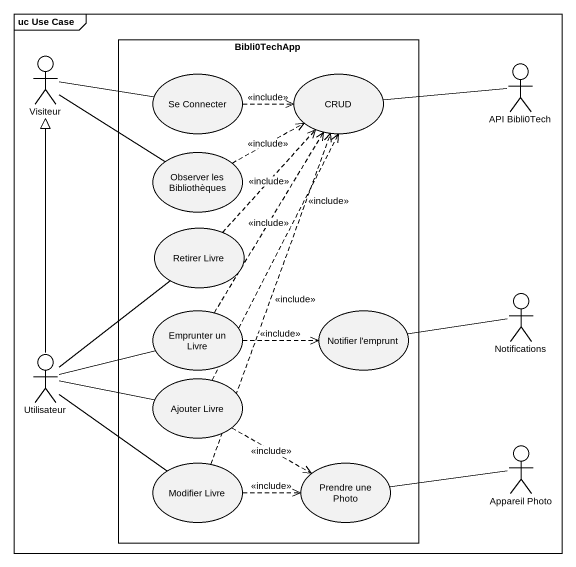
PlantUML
@startuml
mainframe uc Use Case
actor Visiteur
rectangle Bibli0TechApp {
  usecase "Se Connecter" as Se_Connecter
  usecase CRUD
  usecase "Observer les Bibliothèques" as Observer_les_Bibliothèques
  usecase "Retirer Livre" as Retirer_Livre
  usecase "Emprunter un Livre" as Emprunter_un_Livre
  usecase "Notifier l'emprunt" as Notifier_l_emprunt
  usecase "Ajouter Livre" as Ajouter_Livre
  usecase "Modifier Livre" as Modifier_Livre
  usecase "Prendre une Photo" as Prendre_une_Photo
}
actor "API Bibli0Tech" as API_Bibli0Tech
actor Notifications
actor Utilisateur
actor "Appareil Photo" as Appareil_Photo
Visiteur -right- Se_Connecter
Visiteur -right- Observer_les_Bibliothèques
API_Bibli0Tech -left- CRUD
Se_Connecter .right.> CRUD : <<include>>
Observer_les_Bibliothèques .right.> CRUD : <<include>>
Retirer_Livre .up.> CRUD : <<include>>
Emprunter_un_Livre .up.> CRUD : <<include>>
Emprunter_un_Livre .right.> Notifier_l_emprunt : <<include>>
Notifier_l_emprunt -right- Notifications
Utilisateur -up-|> Visiteur
Utilisateur -up- Retirer_Livre
Utilisateur -right- Emprunter_un_Livre
Utilisateur -right- Ajouter_Livre
Utilisateur -- Modifier_Livre
Ajouter_Livre .up.> CRUD : <<include>>
Ajouter_Livre .right.> Prendre_une_Photo : <<include>>
Modifier_Livre .up.> CRUD : <<include>>
Modifier_Livre .right.> Prendre_une_Photo : <<include>>
Prendre_une_Photo -right- Appareil_Photo
@enduml
